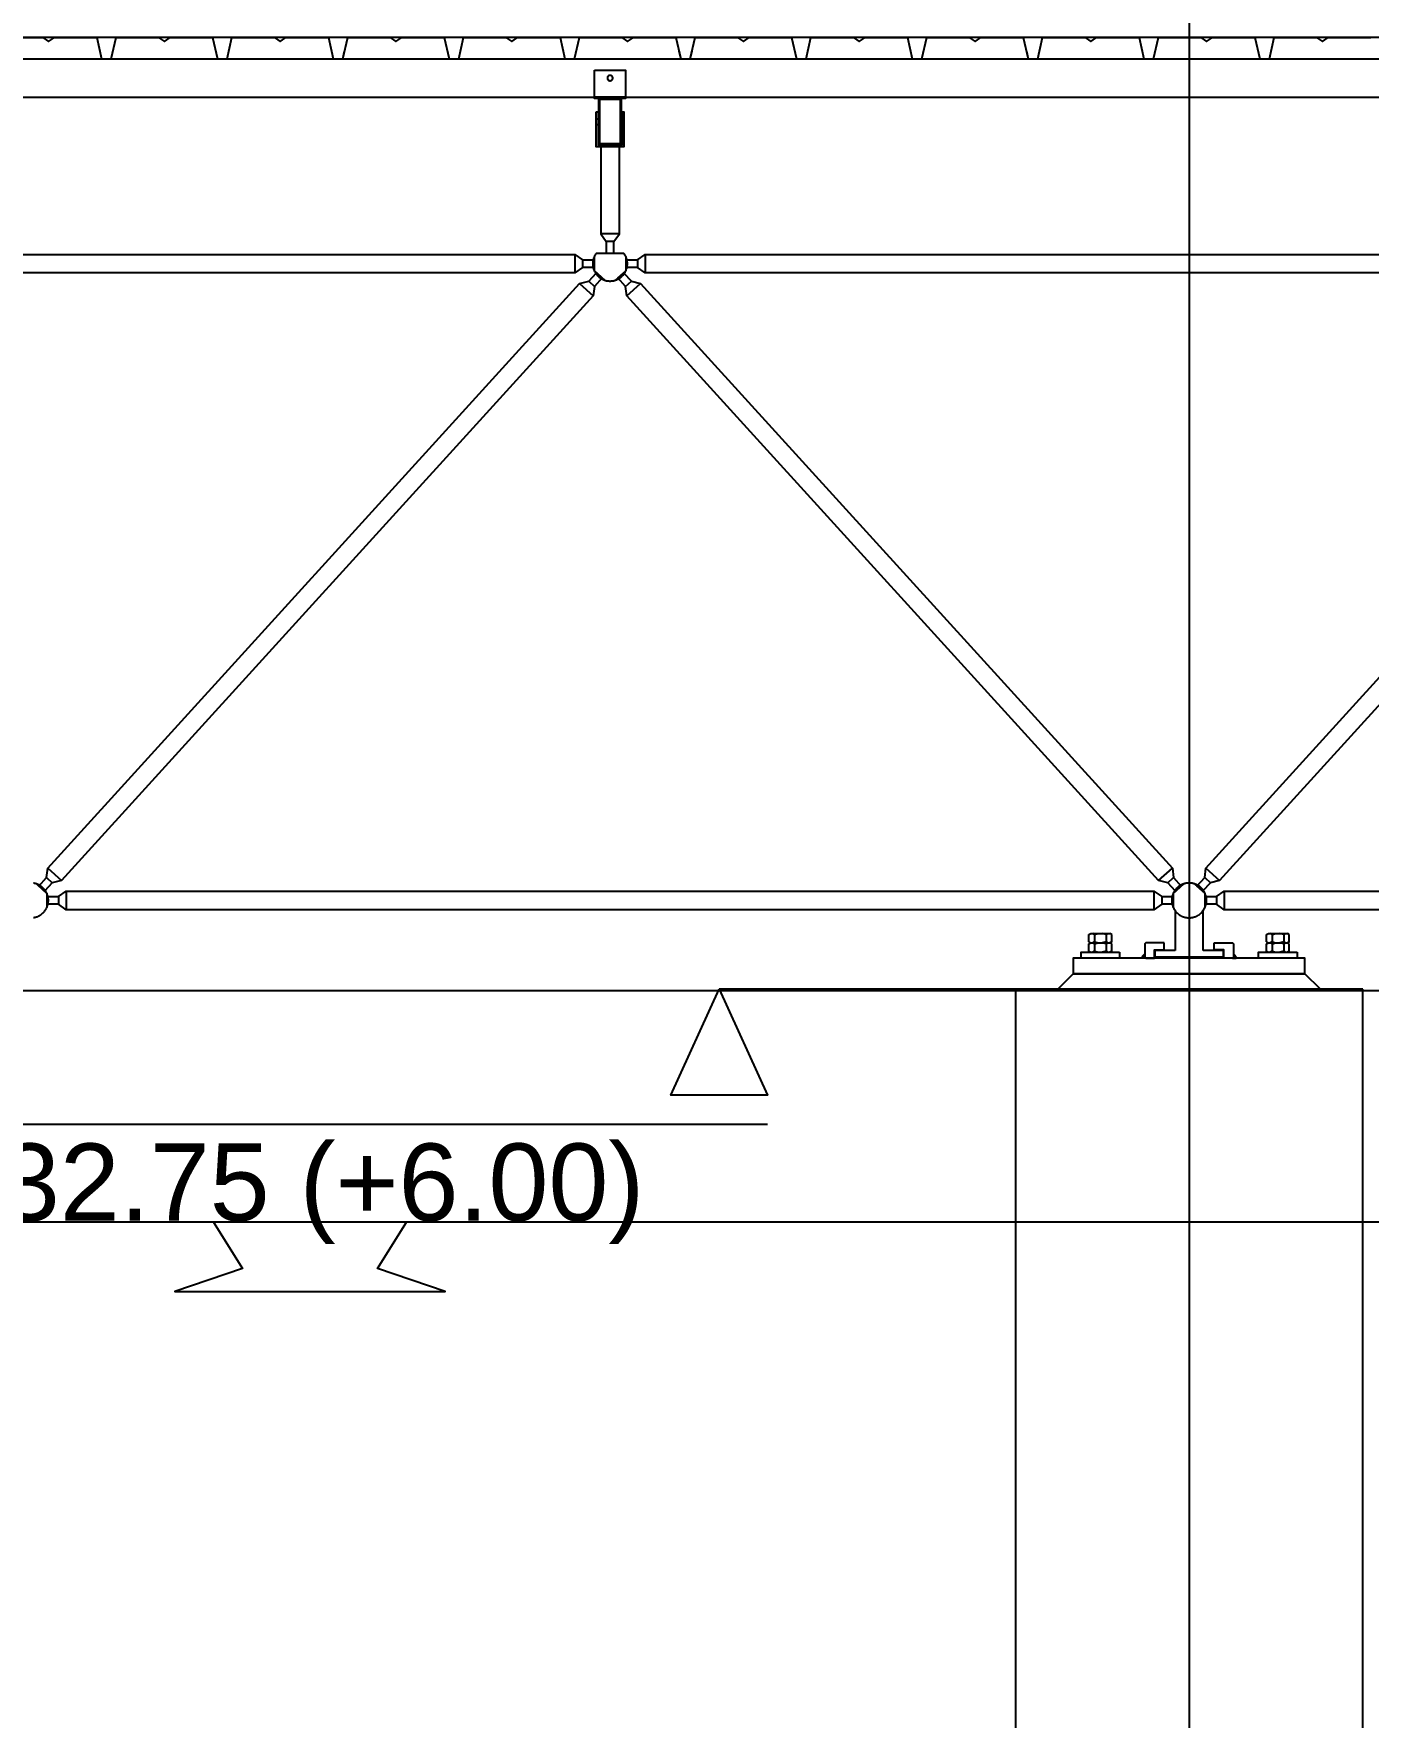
# Model space of a CAD drawing. Header units: centimetres. Extents: x 26200 to 152500, y -600 to 9300.
# Drawn here: x 143265.4 to 143611.1, y 1611.7 to 2048 of the extents above; entities that cross this region are included whole.
import ezdxf

# ---------------------------------------------------------------- set-up
doc = ezdxf.new("R2010")
doc.units = ezdxf.units.CM
doc.layers.add('ROTAS-KESIT-KANAL-UFLEME', color=20, linetype='Continuous')
doc.layers.add('ROTAS-MIMARI-KESIT', color=8, linetype='Continuous')
doc.styles.add('ROTAS', font='arial.ttf')

msp = doc.modelspace()

# ---------------------------------------------------------------- hatches: boundary and pattern name
at = {"layer": 'ROTAS-MIMARI-KESIT'}
for points in [[(143553.2, 1808.69), (143553.5, 1808.39), (143552.5, 1808.39), (143552.5, 1808.42), (143552.5, 1808.45), (143552.5, 1808.49), (143552.51, 1808.52), (143552.51, 1808.56), (143552.52, 1808.59), (143552.53, 1808.62), (143552.53, 1808.66), (143552.54, 1808.69), (143552.56, 1808.72), (143552.57, 1808.75), (143552.58, 1808.79), (143552.59, 1808.82), (143552.61, 1808.85), (143552.63, 1808.88), (143552.64, 1808.91), (143552.66, 1808.94), (143552.68, 1808.96), (143552.7, 1808.99), (143552.72, 1809.02), (143552.74, 1809.04), (143552.77, 1809.07), (143552.79, 1809.09), (143552.82, 1809.12), (143552.84, 1809.14), (143552.87, 1809.16), (143552.89, 1809.18), (143552.92, 1809.2), (143552.95, 1809.22), (143552.98, 1809.24), (143553.01, 1809.26), (143553.04, 1809.28), (143553.07, 1809.29), (143553.1, 1809.3), (143553.13, 1809.32), (143553.17, 1809.33), (143553.2, 1809.34)], [(143576.2, 1808.69), (143575.9, 1808.39), (143576.9, 1808.39), (143576.9, 1808.42), (143576.9, 1808.45), (143576.89, 1808.49), (143576.89, 1808.52), (143576.88, 1808.56), (143576.88, 1808.59), (143576.87, 1808.62), (143576.86, 1808.66), (143576.85, 1808.69), (143576.84, 1808.72), (143576.83, 1808.75), (143576.81, 1808.79), (143576.8, 1808.82), (143576.78, 1808.85), (143576.77, 1808.88), (143576.75, 1808.91), (143576.73, 1808.94), (143576.71, 1808.96), (143576.69, 1808.99), (143576.67, 1809.02), (143576.65, 1809.04), (143576.63, 1809.07), (143576.6, 1809.09), (143576.58, 1809.12), (143576.55, 1809.14), (143576.53, 1809.16), (143576.5, 1809.18), (143576.47, 1809.2), (143576.44, 1809.22), (143576.42, 1809.24), (143576.39, 1809.26), (143576.36, 1809.28), (143576.32, 1809.29), (143576.29, 1809.3), (143576.26, 1809.32), (143576.23, 1809.33), (143576.2, 1809.34)]]:
    msp.add_hatch(color=256, dxfattribs=at).paths.add_polyline_path(points, flags=0)

# ---------------------------------------------------------------- linework, layer by layer
at = {"layer": 'ROTAS-KESIT-KANAL-UFLEME'}
msp.add_lwpolyline([(143059.86, 1800), (143649.1, 1800), (143649.1, 1740), (143059.86, 1740)], close=True, dxfattribs=at)
msp.add_lwpolyline([(143311.97, 1740), (143319.47, 1728), (143301.97, 1722), (143371.97, 1722), (143354.47, 1728), (143361.97, 1740)], dxfattribs=at)
at = {"layer": 'ROTAS-MIMARI-KESIT'}
for p, q in [((143538.76, 1814.51), (143539.24, 1814.79)), ((143538.76, 1812.66), (143538.76, 1814.51)), ((143538.76, 1812.66), (143539.24, 1812.39)), ((143538.76, 1812.11), (143539.24, 1812.39)), ((143538.76, 1810.26), (143538.76, 1812.11)), ((143539.24, 1814.79), (143540.2, 1814.79)), ((143539.24, 1812.39), (143540.2, 1812.39)), ((143539.24, 1812.39), (143540.2, 1812.39)), ((143540.2, 1814.51), (143539.72, 1814.79)), ((143540.2, 1812.66), (143539.72, 1812.39)), ((143540.2, 1812.11), (143539.72, 1812.39)), ((143540.2, 1814.79), (143543.2, 1814.79)), ((143540.2, 1814.51), (143541.2, 1814.79)), ((143540.2, 1814.51), (143540.2, 1812.66)), ((143540.2, 1812.66), (143541.2, 1812.39)), ((143540.2, 1812.39), (143543.2, 1812.39)), ((143540.2, 1812.39), (143543.2, 1812.39)), ((143540.2, 1812.11), (143541.2, 1812.39)), ((143540.2, 1812.11), (143540.2, 1810.26)), ((143543.2, 1814.51), (143542.2, 1814.79)), ((143543.2, 1812.66), (143542.2, 1812.39)), ((143543.2, 1812.11), (143542.2, 1812.39)), ((143543.2, 1814.79), (143544.16, 1814.79)), ((143543.2, 1814.51), (143543.68, 1814.79)), ((143543.2, 1814.51), (143543.2, 1812.66)), ((143543.2, 1812.66), (143543.68, 1812.39)), ((143543.2, 1812.39), (143544.16, 1812.39)), ((143543.2, 1812.39), (143544.16, 1812.39)), ((143543.2, 1812.11), (143543.68, 1812.39)), ((143543.2, 1812.11), (143543.2, 1810.26)), ((143544.64, 1814.51), (143544.16, 1814.79)), ((143544.64, 1812.66), (143544.16, 1812.39)), ((143544.64, 1812.11), (143544.16, 1812.39)), ((143544.64, 1812.66), (143544.64, 1814.51)), ((143544.64, 1810.26), (143544.64, 1812.11)), ((143584.76, 1814.51), (143585.24, 1814.79)), ((143584.76, 1812.66), (143584.76, 1814.51)), ((143584.76, 1812.66), (143585.24, 1812.39)), ((143584.76, 1812.11), (143585.24, 1812.39)), ((143584.76, 1810.26), (143584.76, 1812.11)), ((143585.24, 1814.79), (143586.2, 1814.79)), ((143585.24, 1812.39), (143586.2, 1812.39)), ((143585.24, 1812.39), (143586.2, 1812.39)), ((143586.2, 1814.51), (143585.72, 1814.79)), ((143586.2, 1812.66), (143585.72, 1812.39)), ((143586.2, 1812.11), (143585.72, 1812.39)), ((143586.2, 1814.79), (143589.2, 1814.79)), ((143586.2, 1814.51), (143587.2, 1814.79)), ((143586.2, 1814.51), (143586.2, 1812.66)), ((143586.2, 1812.66), (143587.2, 1812.39)), ((143586.2, 1812.39), (143589.2, 1812.39)), ((143586.2, 1812.39), (143589.2, 1812.39)), ((143586.2, 1812.11), (143587.2, 1812.39)), ((143586.2, 1812.11), (143586.2, 1810.26)), ((143589.2, 1814.51), (143588.2, 1814.79)), ((143589.2, 1812.66), (143588.2, 1812.39)), ((143589.2, 1812.11), (143588.2, 1812.39)), ((143589.2, 1814.79), (143590.16, 1814.79)), ((143589.2, 1814.51), (143589.68, 1814.79)), ((143589.2, 1814.51), (143589.2, 1812.66)), ((143589.2, 1812.66), (143589.68, 1812.39)), ((143589.2, 1812.39), (143590.16, 1812.39)), ((143589.2, 1812.39), (143590.16, 1812.39)), ((143589.2, 1812.11), (143589.68, 1812.39)), ((143589.2, 1812.11), (143589.2, 1810.26)), ((143590.64, 1814.51), (143590.16, 1814.79)), ((143590.64, 1812.66), (143590.16, 1812.39)), ((143590.64, 1812.11), (143590.16, 1812.39)), ((143590.64, 1812.66), (143590.64, 1814.51)), ((143590.64, 1810.26), (143590.64, 1812.11)), ((143538.76, 1810.26), (143539.24, 1809.99)), ((143539.24, 1809.99), (143540.2, 1809.99)), ((143540.2, 1810.26), (143539.72, 1809.99)), ((143540.2, 1810.26), (143541.2, 1809.99)), ((143540.2, 1809.99), (143543.2, 1809.99)), ((143543.2, 1810.26), (143542.2, 1809.99)), ((143543.2, 1810.26), (143543.68, 1809.99)), ((143543.2, 1809.99), (143544.16, 1809.99)), ((143544.64, 1810.26), (143544.16, 1809.99)), ((143584.76, 1810.26), (143585.24, 1809.99)), ((143585.24, 1809.99), (143586.2, 1809.99)), ((143586.2, 1810.26), (143585.72, 1809.99)), ((143586.2, 1810.26), (143587.2, 1809.99)), ((143586.2, 1809.99), (143589.2, 1809.99)), ((143589.2, 1810.26), (143588.2, 1809.99)), ((143589.2, 1810.26), (143589.68, 1809.99)), ((143589.2, 1809.99), (143590.16, 1809.99)), ((143590.64, 1810.26), (143590.16, 1809.99)), ((143519.7, 1800.39), (143442.95, 1800.39))]:
    msp.add_line(p, q, dxfattribs=at)
for points in [[(143564.7, 2658.48), (143564.7, 925.39)], [(147194.7, 2046.99), (129122.2, 2046.99)], [(143256.74, 2046.99), (143267.74, 2046.99), (143269.24, 2045.99), (143270.74, 2046.99), (143281.74, 2046.99), (143282.99, 2041.49), (143285.49, 2041.49), (143286.74, 2046.99), (143297.74, 2046.99), (143299.24, 2045.99), (143300.74, 2046.99), (143311.74, 2046.99), (143312.99, 2041.49), (143315.49, 2041.49), (143316.74, 2046.99), (143327.74, 2046.99), (143329.24, 2045.99), (143330.74, 2046.99), (143341.74, 2046.99), (143342.99, 2041.49), (143345.49, 2041.49), (143345.93, 2043.44)], [(143342.54, 2043.44), (143342.99, 2041.49), (143345.49, 2041.49), (143346.74, 2046.99), (143357.74, 2046.99), (143359.24, 2045.99), (143360.74, 2046.99), (143371.74, 2046.99), (143372.99, 2041.49), (143375.49, 2041.49), (143376.74, 2046.99), (143387.74, 2046.99), (143389.24, 2045.99), (143390.74, 2046.99), (143401.74, 2046.99), (143402.99, 2041.49), (143405.49, 2041.49), (143406.74, 2046.99), (143417.74, 2046.99), (143419.24, 2045.99), (143420.74, 2046.99), (143431.74, 2046.99), (143432.99, 2041.49), (143435.49, 2041.49), (143435.93, 2043.44)], [(143432.54, 2043.44), (143432.99, 2041.49), (143435.49, 2041.49), (143436.74, 2046.99), (143447.74, 2046.99), (143449.24, 2045.99), (143450.74, 2046.99), (143461.74, 2046.99), (143462.99, 2041.49), (143465.49, 2041.49), (143466.74, 2046.99), (143477.74, 2046.99), (143479.24, 2045.99), (143480.74, 2046.99), (143491.74, 2046.99), (143492.99, 2041.49), (143495.49, 2041.49), (143496.74, 2046.99), (143507.74, 2046.99), (143509.24, 2045.99), (143510.74, 2046.99), (143521.74, 2046.99), (143522.99, 2041.49), (143525.49, 2041.49), (143525.93, 2043.44)], [(143522.54, 2043.44), (143522.99, 2041.49), (143525.49, 2041.49), (143526.74, 2046.99), (143537.74, 2046.99), (143539.24, 2045.99), (143540.74, 2046.99), (143551.74, 2046.99), (143552.99, 2041.49), (143555.49, 2041.49), (143556.74, 2046.99), (143567.74, 2046.99), (143569.24, 2045.99), (143570.74, 2046.99), (143581.74, 2046.99), (143582.99, 2041.49), (143585.49, 2041.49), (143586.74, 2046.99), (143597.74, 2046.99), (143599.24, 2045.99), (143600.74, 2046.99), (143611.74, 2046.99)], [(138119.7, 2041.49), (147187.2, 2041.49)], [(138119.7, 2031.49), (147187.2, 2031.49)], [(143418.7, 2031.49), (143410.7, 2031.49)], [(143417.7, 2019.19), (143417.7, 2031.19), (143411.7, 2031.19), (143411.7, 2019.19)], [(143411.1, 2025.89), (143411.6, 2025.89)], [(143411.1, 2024.49), (143411.6, 2024.49)], [(143417.8, 2025.89), (143418.3, 2025.89)], [(143417.8, 2024.49), (143418.3, 2024.49)], [(143412.28, 2018.69), (143412.28, 1996.09), (143413.7, 1994.09), (143413.7, 1991.09)], [(143415.7, 1991.09), (143415.7, 1994.09), (143417.11, 1996.09), (143417.11, 2018.69)], [(143417.11, 1996.09), (143412.28, 1996.09)], [(143415.7, 1994.09), (143413.7, 1994.09)], [(143118.8, 1989.39), (143121.8, 1989.39), (143123.8, 1990.8), (143405.6, 1990.8), (143407.6, 1989.39), (143410.6, 1989.39)], [(143405.6, 1990.8), (143405.6, 1985.97)], [(143411.1, 1991.09), (143411.01, 1990.97), (143410.93, 1990.84), (143410.85, 1990.71), (143410.77, 1990.58), (143410.7, 1990.45), (143410.63, 1990.31), (143410.56, 1990.17), (143410.51, 1990.02), (143410.45, 1989.88), (143410.43, 1989.8), (143410.4, 1989.73), (143410.38, 1989.65), (143410.36, 1989.57), (143410.34, 1989.5), (143410.32, 1989.42), (143410.3, 1989.34), (143410.28, 1989.26), (143410.27, 1989.19), (143410.26, 1989.11), (143410.24, 1989.03), (143410.23, 1988.95), (143410.22, 1988.87), (143410.22, 1988.79), (143410.21, 1988.71), (143410.2, 1988.63), (143410.2, 1988.55), (143410.2, 1988.47), (143410.2, 1988.39), (143410.2, 1988.31), (143410.2, 1988.23), (143410.2, 1988.15), (143410.21, 1988.07), (143410.21, 1987.99), (143410.22, 1987.92), (143410.23, 1987.84), (143410.24, 1987.76), (143410.25, 1987.68), (143410.28, 1987.53), (143410.31, 1987.37), (143410.35, 1987.22), (143410.39, 1987.07), (143410.44, 1986.93), (143410.49, 1986.79), (143410.55, 1986.65), (143410.61, 1986.51), (143410.67, 1986.37), (143410.74, 1986.24), (143410.81, 1986.11), (143410.89, 1985.98), (143410.98, 1985.86), (143411.07, 1985.73), (143411.16, 1985.61), (143411.26, 1985.49), (143411.36, 1985.37), (143411.47, 1985.25), (143411.52, 1985.2), (143411.58, 1985.14), (143411.64, 1985.09), (143411.69, 1985.04), (143411.75, 1984.98), (143411.81, 1984.93), (143411.88, 1984.88), (143411.94, 1984.83), (143412, 1984.78), (143412.07, 1984.74), (143412.13, 1984.69), (143412.2, 1984.65), (143412.26, 1984.6), (143412.33, 1984.56), (143412.4, 1984.52), (143412.47, 1984.48), (143412.54, 1984.44), (143412.61, 1984.4), (143412.68, 1984.36), (143412.75, 1984.33), (143412.82, 1984.3), (143412.9, 1984.26), (143412.97, 1984.23), (143413.04, 1984.2), (143413.12, 1984.17), (143413.19, 1984.15), (143413.27, 1984.12), (143413.34, 1984.1), (143413.49, 1984.05), (143413.64, 1984.01), (143413.79, 1983.98), (143413.95, 1983.95), (143414.1, 1983.93), (143414.25, 1983.91), (143414.4, 1983.9), (143414.55, 1983.89), (143414.7, 1983.89), (143414.85, 1983.89), (143415, 1983.9), (143415.15, 1983.91), (143415.3, 1983.93), (143415.45, 1983.95), (143415.6, 1983.98), (143415.75, 1984.01), (143415.9, 1984.05), (143416.05, 1984.1), (143416.13, 1984.12), (143416.2, 1984.15), (143416.28, 1984.17), (143416.35, 1984.2), (143416.43, 1984.23), (143416.5, 1984.26), (143416.57, 1984.3), (143416.64, 1984.33), (143416.71, 1984.36), (143416.79, 1984.4), (143416.86, 1984.44), (143416.93, 1984.48), (143416.99, 1984.52), (143417.06, 1984.56), (143417.13, 1984.6), (143417.2, 1984.65), (143417.26, 1984.69), (143417.33, 1984.74), (143417.39, 1984.78), (143417.46, 1984.83), (143417.52, 1984.88), (143417.58, 1984.93), (143417.64, 1984.98), (143417.7, 1985.04), (143417.76, 1985.09), (143417.82, 1985.14), (143417.87, 1985.2), (143417.93, 1985.25), (143418.04, 1985.37), (143418.14, 1985.49), (143418.24, 1985.61), (143418.33, 1985.73), (143418.42, 1985.86), (143418.5, 1985.98), (143418.58, 1986.11), (143418.65, 1986.24), (143418.72, 1986.37), (143418.79, 1986.51), (143418.85, 1986.65), (143418.9, 1986.79), (143418.95, 1986.93), (143419, 1987.07), (143419.04, 1987.22), (143419.08, 1987.37), (143419.11, 1987.53), (143419.14, 1987.68), (143419.15, 1987.76), (143419.16, 1987.84), (143419.17, 1987.92), (143419.18, 1987.99), (143419.19, 1988.07), (143419.19, 1988.15), (143419.19, 1988.23), (143419.2, 1988.31), (143419.2, 1988.39), (143419.2, 1988.47), (143419.19, 1988.55), (143419.19, 1988.63), (143419.19, 1988.71), (143419.18, 1988.79), (143419.17, 1988.87), (143419.16, 1988.95), (143419.15, 1989.03), (143419.14, 1989.11), (143419.13, 1989.19), (143419.11, 1989.26), (143419.09, 1989.34), (143419.08, 1989.42), (143419.06, 1989.5), (143419.04, 1989.57), (143419.02, 1989.65), (143418.99, 1989.73), (143418.97, 1989.8), (143418.94, 1989.88), (143418.89, 1990.02), (143418.83, 1990.17), (143418.77, 1990.31), (143418.7, 1990.45), (143418.63, 1990.58), (143418.55, 1990.71), (143418.47, 1990.84), (143418.38, 1990.97), (143418.3, 1991.09)], [(143410.6, 1990.24), (143410.6, 1986.53)], [(143411.1, 1991.09), (143418.3, 1991.09)], [(143418.8, 1989.39), (143421.8, 1989.39), (143423.8, 1990.8), (143705.6, 1990.8), (143707.6, 1989.39), (143710.6, 1989.39)], [(143418.8, 1990.24), (143418.8, 1986.53)], [(143423.8, 1990.8), (143423.8, 1985.97)], [(143410.6, 1987.39), (143407.6, 1987.39), (143405.6, 1985.97), (143123.8, 1985.97), (143121.8, 1987.39), (143118.8, 1987.39)], [(143407.6, 1989.39), (143407.6, 1987.39)], [(143410.57, 1986.6), (143413.31, 1984.11)], [(143416.08, 1984.11), (143418.83, 1986.6)], [(143710.6, 1987.39), (143707.6, 1987.39), (143705.6, 1985.97), (143423.8, 1985.97), (143421.8, 1987.39), (143418.8, 1987.39)], [(143421.8, 1989.39), (143421.8, 1987.39)], [(143406.79, 1983.28), (143410.36, 1980.03)], [(143409.18, 1983.81), (143410.66, 1982.46)], [(143418.73, 1982.46), (143420.21, 1983.81)], [(143419.03, 1980.03), (143422.61, 1983.28)], [(143268.73, 1829.31), (143270.21, 1827.97)], [(143269.03, 1831.74), (143272.61, 1828.5)], [(143556.79, 1828.5), (143560.36, 1831.74)], [(143559.18, 1827.97), (143560.66, 1829.31)], [(143568.73, 1829.31), (143570.21, 1827.97)], [(143569.03, 1831.74), (143572.61, 1828.5)], [(143265.31, 1818.93), (143265.41, 1818.94), (143265.52, 1818.96), (143265.62, 1818.98), (143265.73, 1819.01), (143265.83, 1819.03), (143265.94, 1819.06), (143266.04, 1819.09), (143266.15, 1819.13), (143266.25, 1819.16), (143266.35, 1819.2), (143266.46, 1819.25), (143266.56, 1819.29), (143266.66, 1819.34), (143266.76, 1819.39), (143266.86, 1819.44), (143266.96, 1819.5), (143267.06, 1819.56), (143267.16, 1819.62), (143267.26, 1819.68), (143267.35, 1819.75), (143267.44, 1819.82), (143267.53, 1819.89), (143267.62, 1819.97), (143267.71, 1820.04), (143267.8, 1820.12), (143267.88, 1820.2), (143267.96, 1820.29), (143268.04, 1820.37), (143268.12, 1820.46), (143268.19, 1820.55), (143268.26, 1820.64), (143268.33, 1820.73), (143268.4, 1820.83), (143268.46, 1820.92), (143268.53, 1821.02), (143268.58, 1821.12), (143268.64, 1821.22), (143268.69, 1821.32), (143268.75, 1821.42), (143268.79, 1821.52), (143268.84, 1821.63), (143268.88, 1821.73), (143268.92, 1821.83), (143268.96, 1821.94), (143268.99, 1822.04), (143269.02, 1822.15), (143269.05, 1822.25), (143269.08, 1822.36), (143269.1, 1822.46), (143269.12, 1822.57), (143269.14, 1822.67), (143269.16, 1822.78), (143269.17, 1822.88), (143269.18, 1822.98), (143269.19, 1823.08), (143269.19, 1823.19), (143269.2, 1823.29), (143269.2, 1823.39), (143269.2, 1823.49), (143269.19, 1823.59), (143269.19, 1823.69), (143269.18, 1823.79), (143269.17, 1823.89), (143269.16, 1824), (143269.14, 1824.1), (143269.12, 1824.21), (143269.1, 1824.31), (143269.08, 1824.41), (143269.05, 1824.52), (143269.02, 1824.62), (143268.99, 1824.73), (143268.96, 1824.83), (143268.92, 1824.94), (143268.88, 1825.04), (143268.84, 1825.15), (143268.79, 1825.25), (143268.75, 1825.35), (143268.69, 1825.45), (143268.64, 1825.55), (143268.58, 1825.65), (143268.53, 1825.75), (143268.46, 1825.85), (143268.4, 1825.94), (143268.33, 1826.04), (143268.26, 1826.13), (143268.19, 1826.22), (143268.12, 1826.31), (143268.04, 1826.4), (143267.96, 1826.49), (143267.88, 1826.57), (143267.8, 1826.65), (143267.71, 1826.73), (143267.62, 1826.81), (143267.53, 1826.88), (143267.44, 1826.95), (143267.35, 1827.02), (143267.26, 1827.09), (143267.16, 1827.15), (143267.06, 1827.21), (143266.96, 1827.27), (143266.86, 1827.33), (143266.76, 1827.38), (143266.66, 1827.43), (143266.56, 1827.48), (143266.46, 1827.53), (143266.35, 1827.57), (143266.25, 1827.61), (143266.15, 1827.65), (143266.04, 1827.68), (143265.94, 1827.71), (143265.83, 1827.74), (143265.73, 1827.77), (143265.62, 1827.79), (143265.52, 1827.81), (143265.41, 1827.83), (143265.31, 1827.84)], [(143266.08, 1827.67), (143268.83, 1825.17)], [(143268.8, 1824.39), (143271.8, 1824.39), (143273.8, 1825.8), (143555.6, 1825.8), (143557.6, 1824.39), (143560.6, 1824.39)], [(143268.8, 1825.24), (143268.8, 1821.53)], [(143271.8, 1824.39), (143271.8, 1822.39)], [(143273.8, 1825.8), (143273.8, 1820.97)], [(143555.6, 1825.8), (143555.6, 1820.97)], [(143557.6, 1824.39), (143557.6, 1822.39)], [(143568.3, 1820.69), (143568.38, 1820.81), (143568.47, 1820.93), (143568.55, 1821.06), (143568.63, 1821.19), (143568.7, 1821.33), (143568.77, 1821.46), (143568.83, 1821.61), (143568.89, 1821.75), (143568.94, 1821.9), (143568.97, 1821.97), (143568.99, 1822.05), (143569.02, 1822.12), (143569.04, 1822.2), (143569.06, 1822.28), (143569.08, 1822.35), (143569.09, 1822.43), (143569.11, 1822.51), (143569.13, 1822.59), (143569.14, 1822.67), (143569.15, 1822.74), (143569.16, 1822.82), (143569.17, 1822.9), (143569.18, 1822.98), (143569.19, 1823.06), (143569.19, 1823.14), (143569.19, 1823.22), (143569.2, 1823.3), (143569.2, 1823.38), (143569.2, 1823.46), (143569.19, 1823.54), (143569.19, 1823.62), (143569.19, 1823.7), (143569.18, 1823.78), (143569.17, 1823.86), (143569.16, 1823.94), (143569.15, 1824.01), (143569.14, 1824.09), (143569.11, 1824.25), (143569.08, 1824.4), (143569.04, 1824.55), (143569, 1824.7), (143568.95, 1824.84), (143568.9, 1824.99), (143568.85, 1825.13), (143568.79, 1825.27), (143568.72, 1825.4), (143568.65, 1825.53), (143568.58, 1825.66), (143568.5, 1825.79), (143568.42, 1825.92), (143568.33, 1826.04), (143568.24, 1826.17), (143568.14, 1826.29), (143568.04, 1826.4), (143567.93, 1826.52), (143567.87, 1826.58), (143567.82, 1826.63), (143567.76, 1826.68), (143567.7, 1826.74), (143567.64, 1826.79), (143567.58, 1826.84), (143567.52, 1826.89), (143567.46, 1826.94), (143567.39, 1826.99), (143567.33, 1827.04), (143567.26, 1827.08), (143567.2, 1827.13), (143567.13, 1827.17), (143567.06, 1827.21), (143566.99, 1827.26), (143566.93, 1827.3), (143566.86, 1827.34), (143566.79, 1827.37), (143566.71, 1827.41), (143566.64, 1827.44), (143566.57, 1827.48), (143566.5, 1827.51), (143566.43, 1827.54), (143566.35, 1827.57), (143566.28, 1827.6), (143566.2, 1827.63), (143566.13, 1827.65), (143566.05, 1827.68), (143565.9, 1827.72), (143565.75, 1827.76), (143565.6, 1827.79), (143565.45, 1827.82), (143565.3, 1827.85), (143565.15, 1827.86), (143565, 1827.88), (143564.85, 1827.88), (143564.7, 1827.89), (143564.55, 1827.88), (143564.4, 1827.88), (143564.25, 1827.86), (143564.1, 1827.85), (143563.95, 1827.82), (143563.79, 1827.79), (143563.64, 1827.76), (143563.49, 1827.72), (143563.34, 1827.68), (143563.27, 1827.65), (143563.19, 1827.63), (143563.12, 1827.6), (143563.04, 1827.57), (143562.97, 1827.54), (143562.9, 1827.51), (143562.82, 1827.48), (143562.75, 1827.44), (143562.68, 1827.41), (143562.61, 1827.37), (143562.54, 1827.34), (143562.47, 1827.3), (143562.4, 1827.26), (143562.33, 1827.21), (143562.26, 1827.17), (143562.2, 1827.13), (143562.13, 1827.08), (143562.07, 1827.04), (143562, 1826.99), (143561.94, 1826.94), (143561.88, 1826.89), (143561.81, 1826.84), (143561.75, 1826.79), (143561.69, 1826.74), (143561.64, 1826.68), (143561.58, 1826.63), (143561.52, 1826.58), (143561.47, 1826.52), (143561.36, 1826.4), (143561.26, 1826.29), (143561.16, 1826.17), (143561.07, 1826.04), (143560.98, 1825.92), (143560.89, 1825.79), (143560.81, 1825.66), (143560.74, 1825.53), (143560.67, 1825.4), (143560.61, 1825.27), (143560.55, 1825.13), (143560.49, 1824.99), (143560.44, 1824.84), (143560.39, 1824.7), (143560.35, 1824.55), (143560.31, 1824.4), (143560.28, 1824.25), (143560.25, 1824.09), (143560.24, 1824.01), (143560.23, 1823.94), (143560.22, 1823.86), (143560.21, 1823.78), (143560.21, 1823.7), (143560.2, 1823.62), (143560.2, 1823.54), (143560.2, 1823.46), (143560.2, 1823.38), (143560.2, 1823.3), (143560.2, 1823.22), (143560.2, 1823.14), (143560.21, 1823.06), (143560.22, 1822.98), (143560.22, 1822.9), (143560.23, 1822.82), (143560.24, 1822.74), (143560.26, 1822.67), (143560.27, 1822.59), (143560.28, 1822.51), (143560.3, 1822.43), (143560.32, 1822.35), (143560.34, 1822.28), (143560.36, 1822.2), (143560.38, 1822.12), (143560.4, 1822.05), (143560.43, 1821.97), (143560.45, 1821.9), (143560.51, 1821.75), (143560.56, 1821.61), (143560.63, 1821.46), (143560.7, 1821.33), (143560.77, 1821.19), (143560.85, 1821.06), (143560.93, 1820.93), (143561.01, 1820.81), (143561.1, 1820.69)], [(143560.57, 1825.17), (143563.31, 1827.67)], [(143560.6, 1825.24), (143560.6, 1821.53)], [(143566.08, 1827.67), (143568.83, 1825.17)], [(143568.8, 1824.39), (143571.8, 1824.39), (143573.8, 1825.8), (143855.6, 1825.8), (143857.6, 1824.39), (143860.6, 1824.39)], [(143568.8, 1825.24), (143568.8, 1821.53)], [(143571.8, 1824.39), (143571.8, 1822.39)], [(143573.8, 1825.8), (143573.8, 1820.97)], [(143560.6, 1822.39), (143557.6, 1822.39), (143555.6, 1820.97), (143273.8, 1820.97), (143271.8, 1822.39), (143268.8, 1822.39)], [(143561.1, 1820.69), (143561.1, 1810.39)], [(143564.7, 1823.39), (143564.7, 1808.39)], [(143568.3, 1810.39), (143568.3, 1820.69)], [(143860.6, 1822.39), (143857.6, 1822.39), (143855.6, 1820.97), (143573.8, 1820.97), (143571.8, 1822.39), (143568.8, 1822.39)], [(143553.2, 1809.34), (143553.18, 1809.33), (143553.16, 1809.33), (143553.14, 1809.32), (143553.13, 1809.32), (143553.11, 1809.31), (143553.09, 1809.3), (143553.07, 1809.29), (143553.06, 1809.28), (143553.04, 1809.28), (143553.02, 1809.27), (143553.01, 1809.26), (143552.99, 1809.25), (143552.97, 1809.24), (143552.96, 1809.23), (143552.94, 1809.22), (143552.92, 1809.2), (143552.91, 1809.19), (143552.89, 1809.18), (143552.87, 1809.17), (143552.86, 1809.16), (143552.84, 1809.14), (143552.83, 1809.13), (143552.81, 1809.12), (143552.8, 1809.1), (143552.78, 1809.09), (143552.77, 1809.07), (143552.76, 1809.06), (143552.74, 1809.04), (143552.73, 1809.03), (143552.72, 1809.01), (143552.7, 1808.99), (143552.69, 1808.98), (143552.68, 1808.96), (143552.67, 1808.94), (143552.66, 1808.93), (143552.65, 1808.91), (143552.64, 1808.89), (143552.62, 1808.88), (143552.62, 1808.86), (143552.61, 1808.84), (143552.6, 1808.82), (143552.59, 1808.8), (143552.58, 1808.78), (143552.57, 1808.77), (143552.56, 1808.75), (143552.56, 1808.73), (143552.55, 1808.71), (143552.54, 1808.69), (143552.54, 1808.67), (143552.53, 1808.65), (143552.53, 1808.63), (143552.52, 1808.61), (143552.52, 1808.59), (143552.52, 1808.58), (143552.51, 1808.56), (143552.51, 1808.54), (143552.51, 1808.52), (143552.5, 1808.5), (143552.5, 1808.48), (143552.5, 1808.46), (143552.5, 1808.44), (143552.5, 1808.42), (143552.5, 1808.41), (143552.5, 1808.39)], [(143553.5, 1808.39), (143552.5, 1808.39)], [(143553.5, 1808.39), (143553.2, 1808.69)], [(143561.1, 1810.39), (143555.8, 1810.39)], [(143555.8, 1810.39), (143555.8, 1808.79)], [(143555.8, 1808.79), (143573.6, 1808.79)], [(143556, 1808.39), (143556, 1808.59)], [(143556, 1808.59), (143573.39, 1808.59)], [(143573.39, 1808.39), (143556, 1808.39)], [(143556.05, 1808.59), (143556.05, 1808.79)], [(143573.6, 1810.39), (143568.3, 1810.39)], [(143573.35, 1808.59), (143573.35, 1808.79)], [(143573.39, 1808.39), (143573.39, 1808.59)], [(143573.6, 1808.79), (143573.6, 1810.39)], [(143575.9, 1808.39), (143576.2, 1808.69)], [(143575.9, 1808.39), (143576.9, 1808.39)], [(143576.9, 1808.39), (143576.9, 1808.41), (143576.9, 1808.42), (143576.9, 1808.44), (143576.89, 1808.46), (143576.89, 1808.48), (143576.89, 1808.5), (143576.89, 1808.52), (143576.89, 1808.54), (143576.88, 1808.56), (143576.88, 1808.58), (143576.88, 1808.59), (143576.87, 1808.61), (143576.87, 1808.63), (143576.86, 1808.65), (143576.86, 1808.67), (143576.85, 1808.69), (143576.84, 1808.71), (143576.84, 1808.73), (143576.83, 1808.75), (143576.82, 1808.77), (143576.82, 1808.78), (143576.81, 1808.8), (143576.8, 1808.82), (143576.79, 1808.84), (143576.78, 1808.86), (143576.77, 1808.88), (143576.76, 1808.89), (143576.75, 1808.91), (143576.74, 1808.93), (143576.73, 1808.94), (143576.72, 1808.96), (143576.7, 1808.98), (143576.69, 1808.99), (143576.68, 1809.01), (143576.67, 1809.03), (143576.65, 1809.04), (143576.64, 1809.06), (143576.63, 1809.07), (143576.61, 1809.09), (143576.6, 1809.1), (143576.58, 1809.12), (143576.57, 1809.13), (143576.55, 1809.14), (143576.54, 1809.16), (143576.52, 1809.17), (143576.51, 1809.18), (143576.49, 1809.19), (143576.47, 1809.2), (143576.46, 1809.22), (143576.44, 1809.23), (143576.42, 1809.24), (143576.41, 1809.25), (143576.39, 1809.26), (143576.37, 1809.27), (143576.36, 1809.28), (143576.34, 1809.28), (143576.32, 1809.29), (143576.3, 1809.3), (143576.29, 1809.31), (143576.27, 1809.32), (143576.25, 1809.32), (143576.23, 1809.33), (143576.22, 1809.33), (143576.2, 1809.34)], [(143519.7, 1800.39), (143519.7, 1200.39)], [(143609.7, 1800.39), (143519.7, 1800.39)], [(143609.7, 1200.39), (143609.7, 1800.39)], [(143240.3, 1765.39), (143455.45, 1765.39)]]:
    msp.add_lwpolyline(points, dxfattribs=at)
for points in [[(143410.7, 2038.49), (143418.7, 2038.49), (143418.7, 2031.19), (143410.7, 2031.19)], [(143415.4, 2036.49), (143415.4, 2036.5), (143415.4, 2036.52), (143415.4, 2036.53), (143415.39, 2036.55), (143415.39, 2036.57), (143415.39, 2036.58), (143415.39, 2036.6), (143415.39, 2036.61), (143415.38, 2036.63), (143415.38, 2036.65), (143415.37, 2036.66), (143415.37, 2036.68), (143415.37, 2036.7), (143415.36, 2036.71), (143415.35, 2036.73), (143415.35, 2036.74), (143415.34, 2036.76), (143415.33, 2036.78), (143415.33, 2036.79), (143415.32, 2036.81), (143415.31, 2036.82), (143415.3, 2036.84), (143415.29, 2036.85), (143415.28, 2036.87), (143415.27, 2036.88), (143415.26, 2036.9), (143415.25, 2036.91), (143415.24, 2036.93), (143415.23, 2036.94), (143415.22, 2036.96), (143415.21, 2036.97), (143415.19, 2036.98), (143415.18, 2036.99), (143415.17, 2037.01), (143415.15, 2037.02), (143415.14, 2037.03), (143415.12, 2037.04), (143415.11, 2037.05), (143415.1, 2037.06), (143415.08, 2037.07), (143415.07, 2037.08), (143415.05, 2037.09), (143415.03, 2037.1), (143415.02, 2037.11), (143415, 2037.12), (143414.99, 2037.12), (143414.97, 2037.13), (143414.96, 2037.14), (143414.94, 2037.14), (143414.92, 2037.15), (143414.91, 2037.15), (143414.89, 2037.16), (143414.87, 2037.16), (143414.86, 2037.17), (143414.84, 2037.17), (143414.82, 2037.17), (143414.81, 2037.18), (143414.79, 2037.18), (143414.78, 2037.18), (143414.76, 2037.18), (143414.74, 2037.19), (143414.73, 2037.19), (143414.71, 2037.19), (143414.7, 2037.19), (143414.68, 2037.19), (143414.67, 2037.19), (143414.65, 2037.19), (143414.63, 2037.18), (143414.62, 2037.18), (143414.6, 2037.18), (143414.59, 2037.18), (143414.57, 2037.17), (143414.55, 2037.17), (143414.54, 2037.17), (143414.52, 2037.16), (143414.5, 2037.16), (143414.49, 2037.15), (143414.47, 2037.15), (143414.46, 2037.14), (143414.44, 2037.14), (143414.42, 2037.13), (143414.41, 2037.12), (143414.39, 2037.12), (143414.38, 2037.11), (143414.36, 2037.1), (143414.34, 2037.09), (143414.33, 2037.08), (143414.31, 2037.07), (143414.3, 2037.06), (143414.28, 2037.05), (143414.27, 2037.04), (143414.26, 2037.03), (143414.24, 2037.02), (143414.23, 2037.01), (143414.22, 2036.99), (143414.2, 2036.98), (143414.19, 2036.97), (143414.18, 2036.96), (143414.17, 2036.94), (143414.15, 2036.93), (143414.14, 2036.91), (143414.13, 2036.9), (143414.12, 2036.88), (143414.11, 2036.87), (143414.1, 2036.85), (143414.09, 2036.84), (143414.08, 2036.82), (143414.08, 2036.81), (143414.07, 2036.79), (143414.06, 2036.78), (143414.05, 2036.76), (143414.05, 2036.74), (143414.04, 2036.73), (143414.03, 2036.71), (143414.03, 2036.7), (143414.02, 2036.68), (143414.02, 2036.66), (143414.02, 2036.65), (143414.01, 2036.63), (143414.01, 2036.61), (143414.01, 2036.6), (143414, 2036.58), (143414, 2036.57), (143414, 2036.55), (143414, 2036.53), (143414, 2036.52), (143414, 2036.5), (143414, 2036.49), (143414, 2036.47), (143414, 2036.46), (143414, 2036.44), (143414, 2036.42), (143414, 2036.41), (143414, 2036.39), (143414.01, 2036.38), (143414.01, 2036.36), (143414.01, 2036.34), (143414.02, 2036.33), (143414.02, 2036.31), (143414.02, 2036.29), (143414.03, 2036.28), (143414.03, 2036.26), (143414.04, 2036.25), (143414.05, 2036.23), (143414.05, 2036.21), (143414.06, 2036.2), (143414.07, 2036.18), (143414.08, 2036.17), (143414.08, 2036.15), (143414.09, 2036.13), (143414.1, 2036.12), (143414.11, 2036.1), (143414.12, 2036.09), (143414.13, 2036.07), (143414.14, 2036.06), (143414.15, 2036.05), (143414.17, 2036.03), (143414.18, 2036.02), (143414.19, 2036), (143414.2, 2035.99), (143414.22, 2035.98), (143414.23, 2035.97), (143414.24, 2035.95), (143414.26, 2035.94), (143414.27, 2035.93), (143414.28, 2035.92), (143414.3, 2035.91), (143414.31, 2035.9), (143414.33, 2035.89), (143414.34, 2035.88), (143414.36, 2035.87), (143414.38, 2035.86), (143414.39, 2035.86), (143414.41, 2035.85), (143414.42, 2035.84), (143414.44, 2035.84), (143414.46, 2035.83), (143414.47, 2035.82), (143414.49, 2035.82), (143414.5, 2035.81), (143414.52, 2035.81), (143414.54, 2035.81), (143414.55, 2035.8), (143414.57, 2035.8), (143414.59, 2035.8), (143414.6, 2035.79), (143414.62, 2035.79), (143414.63, 2035.79), (143414.65, 2035.79), (143414.67, 2035.79), (143414.68, 2035.79), (143414.7, 2035.79), (143414.71, 2035.79), (143414.73, 2035.79), (143414.74, 2035.79), (143414.76, 2035.79), (143414.78, 2035.79), (143414.79, 2035.79), (143414.81, 2035.8), (143414.82, 2035.8), (143414.84, 2035.8), (143414.86, 2035.81), (143414.87, 2035.81), (143414.89, 2035.81), (143414.91, 2035.82), (143414.92, 2035.82), (143414.94, 2035.83), (143414.96, 2035.84), (143414.97, 2035.84), (143414.99, 2035.85), (143415, 2035.86), (143415.02, 2035.86), (143415.03, 2035.87), (143415.05, 2035.88), (143415.07, 2035.89), (143415.08, 2035.9), (143415.1, 2035.91), (143415.11, 2035.92), (143415.12, 2035.93), (143415.14, 2035.94), (143415.15, 2035.95), (143415.17, 2035.97), (143415.18, 2035.98), (143415.19, 2035.99), (143415.21, 2036), (143415.22, 2036.02), (143415.23, 2036.03), (143415.24, 2036.05), (143415.25, 2036.06), (143415.26, 2036.07), (143415.27, 2036.09), (143415.28, 2036.1), (143415.29, 2036.12), (143415.3, 2036.13), (143415.31, 2036.15), (143415.32, 2036.17), (143415.33, 2036.18), (143415.33, 2036.2), (143415.34, 2036.21), (143415.35, 2036.23), (143415.35, 2036.25), (143415.36, 2036.26), (143415.37, 2036.28), (143415.37, 2036.29), (143415.37, 2036.31), (143415.38, 2036.33), (143415.38, 2036.34), (143415.39, 2036.36), (143415.39, 2036.38), (143415.39, 2036.39), (143415.39, 2036.41), (143415.39, 2036.42), (143415.4, 2036.44), (143415.4, 2036.46), (143415.4, 2036.47)], [(143417.4, 2030.89), (143412, 2030.89), (143412, 2019.49), (143417.4, 2019.49)], [(143411.1, 2027.69), (143411.6, 2027.69), (143411.6, 2019.19), (143417.8, 2019.19), (143417.8, 2027.69), (143418.3, 2027.69), (143418.3, 2018.69), (143411.1, 2018.69)], [(143266.72, 1827.09), (143268.73, 1829.31), (143269.03, 1831.74), (143406.79, 1983.28), (143409.18, 1983.81), (143411.2, 1986.03), (143412.68, 1984.68), (143410.66, 1982.46), (143410.36, 1980.03), (143272.61, 1828.5), (143270.21, 1827.97), (143268.2, 1825.75)], [(143561.2, 1825.75), (143559.18, 1827.97), (143556.79, 1828.5), (143419.03, 1980.03), (143418.73, 1982.46), (143416.72, 1984.68), (143418.2, 1986.03), (143420.21, 1983.81), (143422.61, 1983.28), (143560.36, 1831.74), (143560.66, 1829.31), (143562.68, 1827.09)], [(143566.72, 1827.09), (143568.73, 1829.31), (143569.03, 1831.74), (143706.79, 1983.28), (143709.18, 1983.81), (143711.2, 1986.03), (143712.68, 1984.68), (143710.66, 1982.46), (143710.36, 1980.03), (143572.61, 1828.5), (143570.21, 1827.97), (143568.2, 1825.75)], [(143569.2, 1823.39), (143569.2, 1823.49), (143569.19, 1823.59), (143569.19, 1823.69), (143569.18, 1823.79), (143569.17, 1823.89), (143569.16, 1824), (143569.14, 1824.1), (143569.12, 1824.21), (143569.1, 1824.31), (143569.08, 1824.41), (143569.05, 1824.52), (143569.02, 1824.62), (143568.99, 1824.73), (143568.96, 1824.83), (143568.92, 1824.94), (143568.88, 1825.04), (143568.84, 1825.15), (143568.79, 1825.25), (143568.75, 1825.35), (143568.69, 1825.45), (143568.64, 1825.55), (143568.58, 1825.65), (143568.53, 1825.75), (143568.46, 1825.85), (143568.4, 1825.94), (143568.33, 1826.04), (143568.26, 1826.13), (143568.19, 1826.22), (143568.12, 1826.31), (143568.04, 1826.4), (143567.96, 1826.49), (143567.88, 1826.57), (143567.8, 1826.65), (143567.71, 1826.73), (143567.62, 1826.81), (143567.53, 1826.88), (143567.44, 1826.95), (143567.35, 1827.02), (143567.26, 1827.09), (143567.16, 1827.15), (143567.06, 1827.21), (143566.96, 1827.27), (143566.86, 1827.33), (143566.76, 1827.38), (143566.66, 1827.43), (143566.56, 1827.48), (143566.46, 1827.53), (143566.35, 1827.57), (143566.25, 1827.61), (143566.15, 1827.65), (143566.04, 1827.68), (143565.94, 1827.71), (143565.83, 1827.74), (143565.73, 1827.77), (143565.62, 1827.79), (143565.52, 1827.81), (143565.41, 1827.83), (143565.31, 1827.84), (143565.2, 1827.86), (143565.1, 1827.87), (143565, 1827.88), (143564.9, 1827.88), (143564.8, 1827.89), (143564.7, 1827.89), (143564.6, 1827.89), (143564.5, 1827.88), (143564.4, 1827.88), (143564.29, 1827.87), (143564.19, 1827.86), (143564.09, 1827.84), (143563.98, 1827.83), (143563.88, 1827.81), (143563.77, 1827.79), (143563.67, 1827.77), (143563.56, 1827.74), (143563.46, 1827.71), (143563.35, 1827.68), (143563.25, 1827.65), (143563.15, 1827.61), (143563.04, 1827.57), (143562.94, 1827.53), (143562.83, 1827.48), (143562.73, 1827.43), (143562.63, 1827.38), (143562.53, 1827.33), (143562.43, 1827.27), (143562.33, 1827.21), (143562.24, 1827.15), (143562.14, 1827.09), (143562.04, 1827.02), (143561.95, 1826.95), (143561.86, 1826.88), (143561.77, 1826.81), (143561.68, 1826.73), (143561.6, 1826.65), (143561.52, 1826.57), (143561.43, 1826.49), (143561.36, 1826.4), (143561.28, 1826.31), (143561.2, 1826.22), (143561.13, 1826.13), (143561.06, 1826.04), (143561, 1825.94), (143560.93, 1825.85), (143560.87, 1825.75), (143560.81, 1825.65), (143560.75, 1825.55), (143560.7, 1825.45), (143560.65, 1825.35), (143560.6, 1825.25), (143560.56, 1825.15), (143560.51, 1825.04), (143560.47, 1824.94), (143560.44, 1824.83), (143560.4, 1824.73), (143560.37, 1824.62), (143560.34, 1824.52), (143560.32, 1824.41), (143560.29, 1824.31), (143560.27, 1824.21), (143560.25, 1824.1), (143560.24, 1824), (143560.23, 1823.89), (143560.22, 1823.79), (143560.21, 1823.69), (143560.2, 1823.59), (143560.2, 1823.49), (143560.2, 1823.39), (143560.2, 1823.29), (143560.2, 1823.19), (143560.21, 1823.08), (143560.22, 1822.98), (143560.23, 1822.88), (143560.24, 1822.78), (143560.25, 1822.67), (143560.27, 1822.57), (143560.29, 1822.46), (143560.32, 1822.36), (143560.34, 1822.25), (143560.37, 1822.15), (143560.4, 1822.04), (143560.44, 1821.94), (143560.47, 1821.83), (143560.51, 1821.73), (143560.56, 1821.63), (143560.6, 1821.52), (143560.65, 1821.42), (143560.7, 1821.32), (143560.75, 1821.22), (143560.81, 1821.12), (143560.87, 1821.02), (143560.93, 1820.92), (143561, 1820.83), (143561.06, 1820.73), (143561.13, 1820.64), (143561.2, 1820.55), (143561.28, 1820.46), (143561.36, 1820.37), (143561.43, 1820.29), (143561.52, 1820.2), (143561.6, 1820.12), (143561.68, 1820.04), (143561.77, 1819.97), (143561.86, 1819.89), (143561.95, 1819.82), (143562.04, 1819.75), (143562.14, 1819.68), (143562.24, 1819.62), (143562.33, 1819.56), (143562.43, 1819.5), (143562.53, 1819.44), (143562.63, 1819.39), (143562.73, 1819.34), (143562.83, 1819.29), (143562.94, 1819.25), (143563.04, 1819.2), (143563.15, 1819.16), (143563.25, 1819.13), (143563.35, 1819.09), (143563.46, 1819.06), (143563.56, 1819.03), (143563.67, 1819.01), (143563.77, 1818.98), (143563.88, 1818.96), (143563.98, 1818.94), (143564.09, 1818.93), (143564.19, 1818.92), (143564.29, 1818.9), (143564.4, 1818.9), (143564.5, 1818.89), (143564.6, 1818.89), (143564.7, 1818.89), (143564.8, 1818.89), (143564.9, 1818.89), (143565, 1818.9), (143565.1, 1818.9), (143565.2, 1818.92), (143565.31, 1818.93), (143565.41, 1818.94), (143565.52, 1818.96), (143565.62, 1818.98), (143565.73, 1819.01), (143565.83, 1819.03), (143565.94, 1819.06), (143566.04, 1819.09), (143566.15, 1819.13), (143566.25, 1819.16), (143566.35, 1819.2), (143566.46, 1819.25), (143566.56, 1819.29), (143566.66, 1819.34), (143566.76, 1819.39), (143566.86, 1819.44), (143566.96, 1819.5), (143567.06, 1819.56), (143567.16, 1819.62), (143567.26, 1819.68), (143567.35, 1819.75), (143567.44, 1819.82), (143567.53, 1819.89), (143567.62, 1819.97), (143567.71, 1820.04), (143567.8, 1820.12), (143567.88, 1820.2), (143567.96, 1820.29), (143568.04, 1820.37), (143568.12, 1820.46), (143568.19, 1820.55), (143568.26, 1820.64), (143568.33, 1820.73), (143568.4, 1820.83), (143568.46, 1820.92), (143568.53, 1821.02), (143568.58, 1821.12), (143568.64, 1821.22), (143568.69, 1821.32), (143568.75, 1821.42), (143568.79, 1821.52), (143568.84, 1821.63), (143568.88, 1821.73), (143568.92, 1821.83), (143568.96, 1821.94), (143568.99, 1822.04), (143569.02, 1822.15), (143569.05, 1822.25), (143569.08, 1822.36), (143569.1, 1822.46), (143569.12, 1822.57), (143569.14, 1822.67), (143569.16, 1822.78), (143569.17, 1822.88), (143569.18, 1822.98), (143569.19, 1823.08), (143569.19, 1823.19), (143569.2, 1823.29)], [(143558.2, 1812.39), (143553.5, 1812.39), (143553.2, 1812.09), (143553.2, 1808.69), (143553.5, 1808.39), (143555.7, 1808.39), (143555.7, 1810.59), (143558.2, 1810.59)], [(143571.2, 1812.39), (143575.9, 1812.39), (143576.2, 1812.09), (143576.2, 1808.69), (143575.9, 1808.39), (143573.7, 1808.39), (143573.7, 1810.59), (143571.2, 1810.59)], [(143534.7, 1804.39), (143594.7, 1804.39), (143594.7, 1808.39), (143534.7, 1808.39)], [(143530.7, 1800.39), (143598.7, 1800.39), (143594.7, 1804.39), (143534.7, 1804.39)], [(143442.95, 1800.39), (143455.45, 1772.89), (143430.45, 1772.89)]]:
    msp.add_lwpolyline(points, close=True, dxfattribs=at)
at = {"layer": 'ROTAS-MIMARI-KESIT', "elevation": 0}
for points in [[(143546.7, 1809.99), (143546.7, 1808.39), (143536.7, 1808.39), (143536.7, 1809.99), (143546.7, 1809.99)], [(143592.7, 1809.99), (143592.7, 1808.39), (143582.7, 1808.39), (143582.7, 1809.99), (143592.7, 1809.99)]]:
    msp.add_lwpolyline(points, dxfattribs=at)

# ---------------------------------------------------------------- texts
at = {"layer": 'ROTAS-MIMARI-KESIT', "insert": (143240.3, 1760.39), "char_height": 20, "attachment_point": 1, "style": 'ROTAS'}
msp.add_mtext_dynamic_manual_height_columns('+32.75 (+6.00)', width=226.336, gutter_width=100, heights=[0], dxfattribs=at)

doc.saveas('drawing.dxf')
